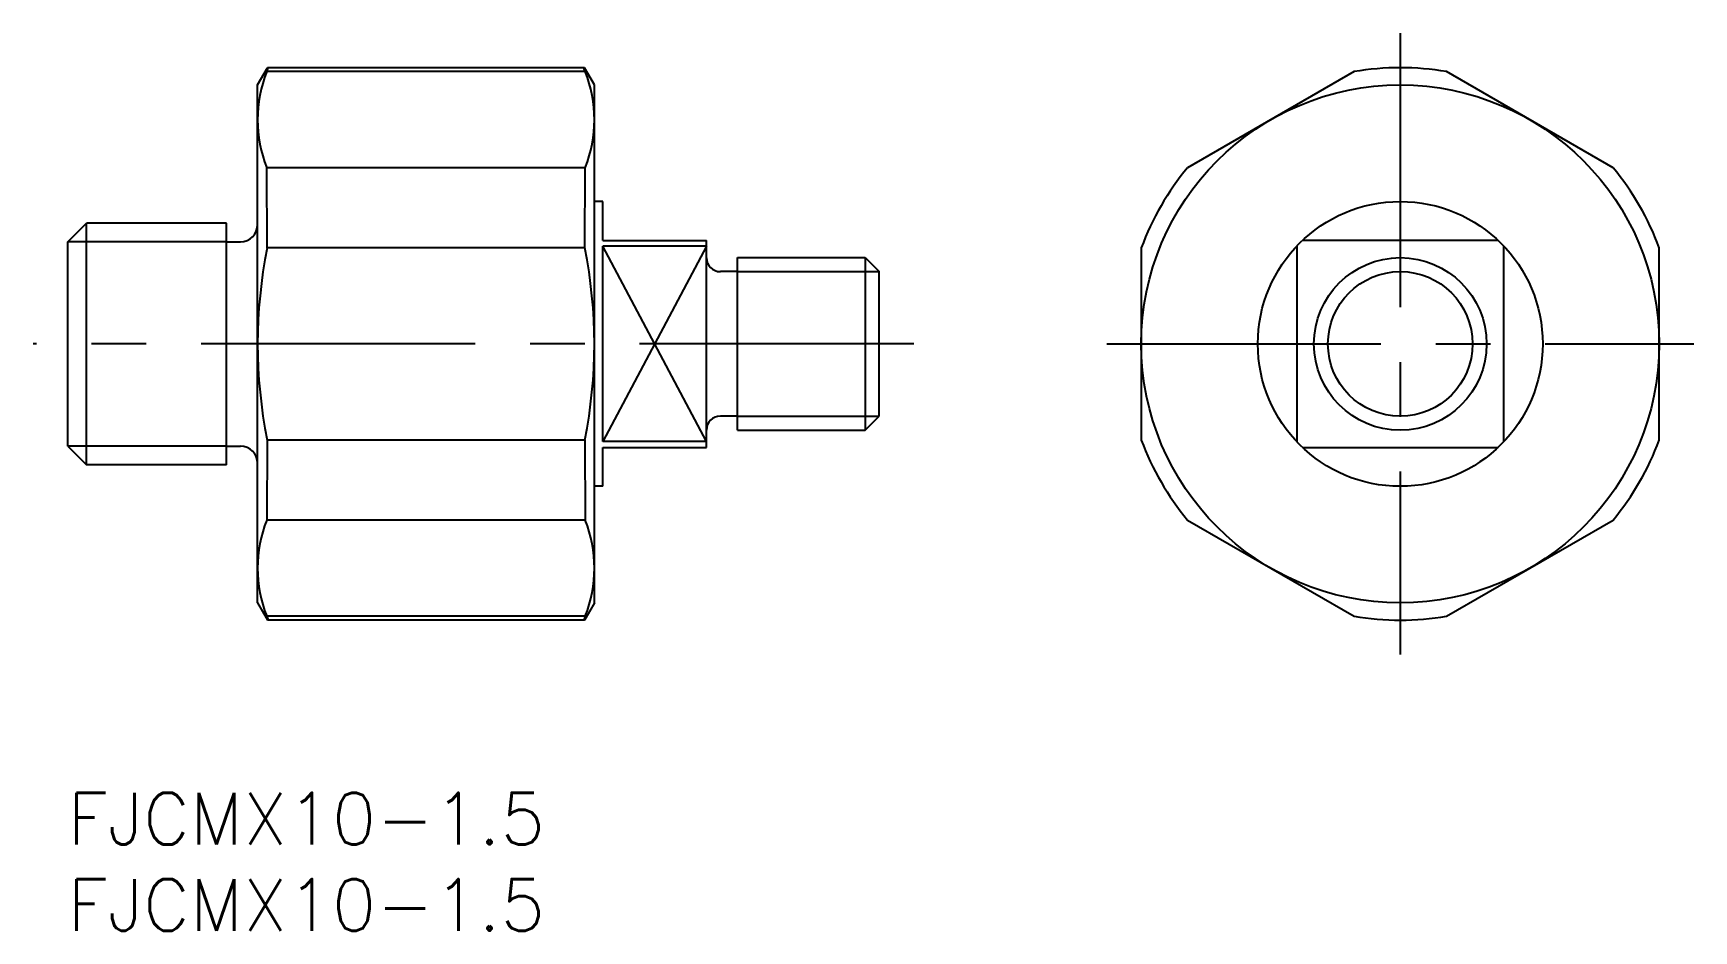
# Model space of a CAD drawing. Extents: x -2 to 94.2, y -8 to 44.
import ezdxf

# ---------------------------------------------------------------- set-up
doc = ezdxf.new("R2010")
doc.units = 0
doc.header["$LTSCALE"] = 0.5
doc.linetypes.add('CENTER', pattern=[50.8, 31.75, -6.35, 6.35, -6.35])
for name, color, linetype in [('MSM_CENTER', 1, 'CENTER'), ('MSM_CONTINUOUS', 7, 'CONTINUOUS'), ('MSM_NARROW', 5, 'CONTINUOUS'), ('MSM_PART_NUMBER', 7, 'CONTINUOUS')]:
    doc.layers.add(name, color=color, linetype=linetype)
doc.styles.get("Standard").update_dxf_attribs({"font": 'txt.shx', "height": 3, "bigfont": 'bigfont.shx'})

# ---------------------------------------------------------------- blocks, each defined once
blk = doc.blocks.new('*U3')
at = {"layer": 'MSM_PART_NUMBER'}
blk.add_text('FJCMX10-1.5', height=3, dxfattribs=at).set_placement((0, -3))
blk = doc.blocks.new('*U4')
at = {"layer": 'MSM_PART_NUMBER'}
blk.add_text('FJCMX10-1.5', height=3, dxfattribs=at).set_placement((0, -8))

msp = doc.modelspace()

# ---------------------------------------------------------------- linework, layer by layer
at = {"layer": 'MSM_CENTER'}
for p, q in [((77.179, 44), (77.179, 8)), ((49, 26), (-2, 26)), ((60.179, 26), (94.179, 26))]:
    msp.add_line(p, q, dxfattribs=at)
at = {"layer": 'MSM_CONTINUOUS'}
for p, q in [((11, 41), (11.577, 42)), ((11.523, 41.774), (11.615, 42)), ((29.977, 41.774), (11.523, 41.774)), ((29.923, 42), (11.577, 42)), ((29.977, 41.774), (29.885, 42)), ((30.5, 41), (29.923, 42)), ((74.501, 41.774), (64.857, 36.206)), ((89.501, 36.206), (79.857, 41.774)), ((11, 11), (11, 41)), ((30.5, 11), (30.5, 41)), ((29.977, 36.206), (11.523, 36.206)), ((11.546, 31.568), (11.523, 36.206)), ((29.954, 31.568), (29.977, 36.206)), ((31, 34.25), (30.5, 34.25)), ((31, 32), (31, 34.25)), ((0, 31.917), (1.082, 33)), ((9.2, 33), (1.082, 33)), ((1.082, 19), (1.082, 33)), ((9.2, 19), (9.2, 33)), ((0, 20.082), (0, 31.917)), ((9.2, 31.917), (10, 31.917)), ((31, 32), (37, 32)), ((37, 20), (37, 32)), ((82.841, 32), (71.517, 32)), ((29.954, 31.568), (11.546, 31.568)), ((37, 31.662), (31, 31.662)), ((31, 20.338), (31, 31.662)), ((38.8, 31), (46.188, 31)), ((38.8, 21), (38.8, 31)), ((46.188, 31), (46.188, 21)), ((46.188, 31), (47, 30.188)), ((62.179, 31.568), (62.179, 20.432)), ((71.179, 31.662), (71.179, 20.338)), ((83.179, 20.338), (83.179, 31.662)), ((92.179, 20.432), (92.179, 31.568)), ((38.8, 30.188), (37.8, 30.188)), ((47, 21.812), (47, 30.188)), ((38.8, 21.812), (37.8, 21.812)), ((46.188, 21), (47, 21.812)), ((11.546, 20.432), (11.523, 15.794)), ((29.954, 20.432), (11.546, 20.432)), ((29.954, 20.432), (29.977, 15.794)), ((37, 20.338), (31, 20.338)), ((38.8, 21), (46.188, 21)), ((0, 20.082), (1.082, 19)), ((9.2, 20.082), (10, 20.082)), ((31, 20), (37, 20)), ((31, 17.75), (31, 20)), ((71.517, 20), (82.841, 20)), ((9.2, 19), (1.082, 19)), ((31, 17.75), (30.5, 17.75)), ((29.977, 15.794), (11.523, 15.794)), ((64.857, 15.794), (74.501, 10.226)), ((79.857, 10.226), (89.501, 15.794)), ((11, 11), (11.577, 10)), ((30.5, 11), (29.923, 10)), ((29.977, 10.226), (11.523, 10.226)), ((11.523, 10.226), (11.615, 10)), ((29.923, 10), (11.577, 10)), ((29.977, 10.226), (29.885, 10))]:
    msp.add_line(p, q, dxfattribs=at)
for radius in [15, 8.25, 5]:
    msp.add_circle((77.179, 26), radius, dxfattribs=at)
for centre, radius, start, end in [((18.667, 38.99), 7.667, 158.71071, 201.28929), ((22.833, 38.99), 7.667, 338.71071, 21.28929), ((77.179, 26), 16, 80.36413, 99.63587), ((77.179, 26), 16, 140.36413, 159.63587), ((77.179, 26), 16, 20.36413, 39.63587), ((10, 32.917), 1, 270, 0), ((39.66, 26), 28.66, 168.79805, 191.20195), ((1.84, 26), 28.66, 348.79805, 11.20195), ((37.8, 30.988), 0.8, 180, 270), ((37.8, 21.012), 0.8, 90, 180), ((77.179, 26), 16, 200.36413, 219.63587), ((77.179, 26), 16, 320.36413, 339.63587), ((10, 19.082), 1, 0, 90), ((18.667, 13.01), 7.667, 158.71071, 201.28929), ((22.833, 13.01), 7.667, 338.71071, 21.28929), ((77.179, 26), 16, 260.36413, 279.63587)]:
    msp.add_arc(centre, radius, start, end, dxfattribs=at)
at = {"layer": 'MSM_NARROW'}
for p, q in [((9.2, 31.917), (0, 31.917)), ((37, 31.662), (31, 20.338)), ((37, 20.338), (31, 31.662)), ((38.8, 30.188), (47, 30.188)), ((38.8, 21.812), (47, 21.812)), ((9.2, 20.082), (0, 20.082))]:
    msp.add_line(p, q, dxfattribs=at)
msp.add_circle((77.179, 26), 4.188, dxfattribs=at)

# ---------------------------------------------------------------- block references
at = {"layer": 'MSM_CONTINUOUS'}
for name in ['*U3', '*U4']:
    msp.add_blockref(name, (0, 0), dxfattribs=at)

doc.saveas('drawing.dxf')
